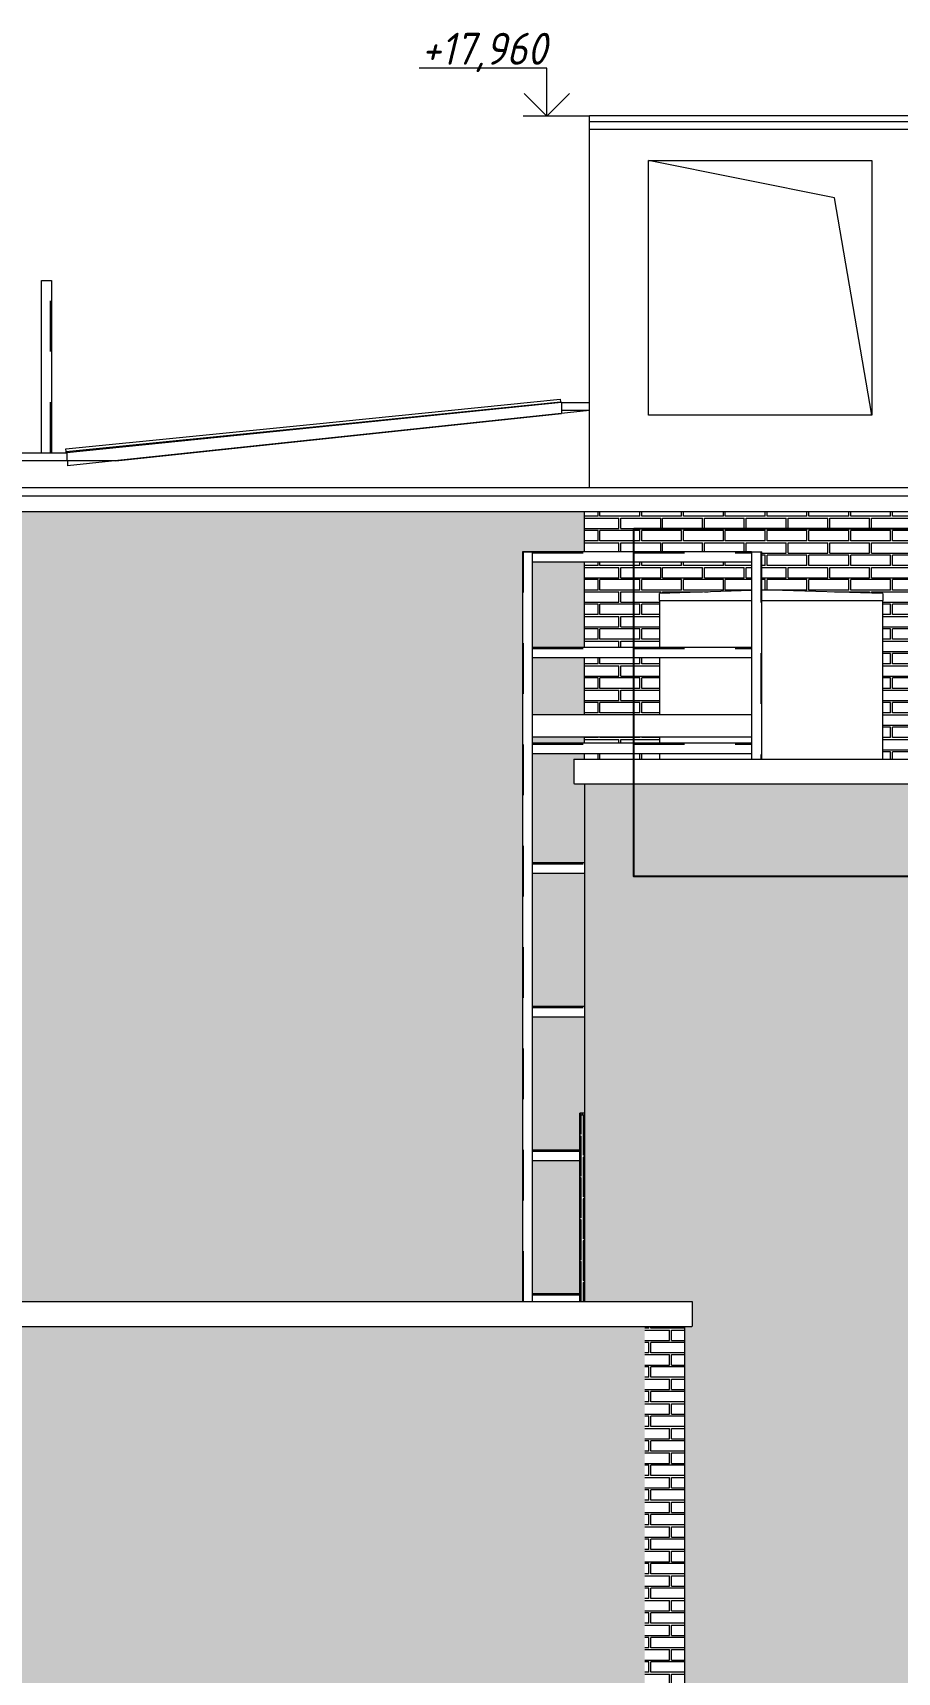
# Model space of a CAD drawing. Header units: millimetres. Extents: x -2128 to 116635, y -18248 to 18481.
# Drawn here: x 48366 to 53786, y 8211 to 18481 of the extents above; entities that cross this region are included whole.
import ezdxf

# ---------------------------------------------------------------- set-up
doc = ezdxf.new("R2010")
doc.units = ezdxf.units.MM
doc.linetypes.add('IMPORT-Невидимая', pattern=[391.222223, 282.222223, -109])
doc.linetypes.add('Штрих', pattern=[635, 317.5, -317.5])
for name, color, linetype, lineweight in [('A-DETL-2', 7, 'IMPORT-Невидимая', 5), ('A-FLOR', 7, 'Continuous', 9), ('A-GENM', 7, 'Continuous', 9), ('A-GENM-HDLN', 7, 'Штрих', 5), ('A-GLAZ', 7, 'Continuous', 9), ('A-GLAZ-1', 7, 'Continuous', 5), ('A-GLAZ-CWMG', 7, 'Continuous', 9), ('A-ROOF', 7, 'Continuous', 9), ('A-WALL', 7, 'Continuous', 5), ('A-WALL-PATT', 7, 'Continuous', 5), ('G-ANNO-DIMS', 7, 'Continuous', 9), ('G-ANNO-DIMS-1', 7, 'Continuous', 20), ('I-WALL', 7, 'Continuous', 5)]:
    doc.layers.add(name, color=color, linetype=linetype, lineweight=lineweight)
doc.styles.add('ISOCPEUR_I_1', font='isocpeui.ttf', dxfattribs={"width": 0.9, "height": 200})
pattern_1 = [(180, (40175.75, 4271), (-2e-14, -154), [125, -137]), (90, (40175.75, 4206), (-262, 2e-14), [65, -89]), (180, (40175.75, 4206), (-2e-14, -154), [125, -137]), (90, (40187.75, 4206), (-262, 2e-14), [65, -89]), (180, (40312.75, 4206), (-2e-14, -154), [125, -137]), (180, (40312.75, 4271), (-2e-14, -154), [125, -137]), (90, (40056.75, 4283), (-262, 2e-14), [65, -89]), (90, (40306.75, 4283), (-262, 2e-14), [65, -89]), (0, (40056.75, 4283), (0, -154), [250, -12]), (0, (40056.75, 4348), (0, -154), [250, -12])]

# ---------------------------------------------------------------- blocks, each defined once
blk = doc.blocks.new('парапет - парапет-18575254-АР2_Фасад ___-А')
at = {"layer": 'A-GENM'}
for p, q in [((-15518, 13930), (398, 13930)), ((-15518, 13930), (-15518, 13783)), ((-15511, 13776), (391, 13776))]:
    blk.add_line(p, q, dxfattribs=at)
blk.add_open_spline([(-15518, 13783), (-15518, 13782), (-15518, 13781), (-15517, 13780), (-15517, 13779), (-15516, 13778), (-15516, 13778), (-15515, 13777), (-15514, 13777), (-15514, 13776), (-15513, 13776), (-15512, 13776), (-15511, 13776), (-15511, 13776), (-15510, 13776)], degree=3, knots=[0, 0, 0, 0, 0.1111111, 0.2222222, 0.2777778, 0.3333333, 0.3888889, 0.4444444, 0.5, 0.5555556, 0.6111111, 0.6666667, 0.7222222, 0.7777778, 0.7777778, 0.7777778, 0.7777778], dxfattribs=at)
blk = doc.blocks.new('парапет1 - парапет-18629556-АР2_Фасад ___-А')
at = {"layer": 'A-GENM'}
for p, q in [((-27400, 10384), (-27400, 10530)), ((-14773, 10530), (-27400, 10530)), ((-14773, 10384), (-14773, 10530)), ((-27393, 10377), (-14780, 10377))]:
    blk.add_line(p, q, dxfattribs=at)
for points in [[(-27392, 10377), (-27393, 10377), (-27393, 10377), (-27394, 10377), (-27395, 10377), (-27396, 10377), (-27396, 10378), (-27397, 10378), (-27398, 10379), (-27398, 10379), (-27399, 10380), (-27399, 10381), (-27400, 10382), (-27400, 10383), (-27400, 10384)], [(-14781, 10377), (-14780, 10377), (-14780, 10377), (-14779, 10377), (-14778, 10377), (-14777, 10377), (-14777, 10378), (-14776, 10378), (-14775, 10379), (-14775, 10379), (-14774, 10380), (-14774, 10381), (-14773, 10382), (-14773, 10383), (-14773, 10384)]]:
    blk.add_open_spline(points, degree=3, knots=[0.2222222, 0.2222222, 0.2222222, 0.2222222, 0.2777778, 0.3333333, 0.3888889, 0.4444444, 0.5, 0.5555556, 0.6111111, 0.6666667, 0.7222222, 0.7777778, 0.8888889, 1, 1, 1, 1], dxfattribs=at)
blk.add_open_spline([(-27392, 10377), (-27393, 10377), (-27393, 10377), (-27394, 10377), (-27394, 10377)], degree=3, dxfattribs=at)
blk = doc.blocks.new('ОМ_Уголок_ГОСТ 8509-93 - ОМ_Уголок_ГОСТ 8509-93-30774130-АР2_Фасад ___-А')
at = {"layer": 'A-GENM'}
for p, q in [((-15479.999985, 11480), (-15776.999985, 11480)), ((-15776.999985, 11417), (-15479.999985, 11417))]:
    blk.add_line(p, q, dxfattribs=at)
at = {"layer": 'A-GENM-HDLN'}
blk.add_line((-15776.999985, 11474), (-15479.999985, 11474), dxfattribs=at)
blk = doc.blocks.new('ОМ_Уголок_ГОСТ 8509-93 - ОМ_Уголок_ГОСТ 8509-93-V45-АР2_Фасад ___-А')
at = {"layer": 'A-GENM'}
for p, q in [((-15449.999985, 12380), (-15776.999985, 12380)), ((-15776.999985, 12317), (-15449.999985, 12317))]:
    blk.add_line(p, q, dxfattribs=at)
at = {"layer": 'A-GENM-HDLN'}
blk.add_line((-15776.999985, 12374), (-15449.999985, 12374), dxfattribs=at)
blk = doc.blocks.new('ОМ_Уголок_ГОСТ 8509-93 - ОМ_Уголок_ГОСТ 8509-93-30774131-АР2_Фасад ___-А')
at = {"layer": 'A-GENM'}
for p, q in [((-14402.999985, 14030), (-15776.999985, 14030)), ((-15776.999985, 13967), (-14402.999985, 13967))]:
    blk.add_line(p, q, dxfattribs=at)
at = {"layer": 'A-GENM-HDLN'}
blk.add_line((-15776.999985, 14024), (-14402.999985, 14024), dxfattribs=at)
blk = doc.blocks.new('ОМ_Уголок_ГОСТ 8509-93 - ОМ_Уголок_ГОСТ 8509-93-35625729-АР2_Фасад ___-А')
at = {"layer": 'A-GENM'}
for p, q in [((-15840, 15230), (-15777, 15230)), ((-15840, 15230), (-15840, 10530)), ((-15777, 10530), (-15777, 15230))]:
    blk.add_line(p, q, dxfattribs=at)
at = {"layer": 'A-GENM-HDLN'}
for p, q in [((-15834, 15230), (-15840, 15230)), ((-15777, 15230), (-15834, 15230)), ((-15834, 10530), (-15834, 15230))]:
    blk.add_line(p, q, dxfattribs=at)
blk = doc.blocks.new('ОМ_Уголок_ГОСТ 8509-93 - ОМ_Уголок_ГОСТ 8509-93-35624737-АР2_Фасад ___-А')
at = {"layer": 'A-GENM'}
for p, q in [((-14403, 15230), (-14340, 15230)), ((-14403, 15230), (-14403, 13930)), ((-14340, 13930), (-14340, 15230))]:
    blk.add_line(p, q, dxfattribs=at)
at = {"layer": 'A-GENM-HDLN'}
for p, q in [((-14403, 15230), (-14346, 15230)), ((-14346, 15230), (-14340, 15230)), ((-14346, 15230), (-14346, 13930))]:
    blk.add_line(p, q, dxfattribs=at)
blk = doc.blocks.new('ОМ_Лист_Прокат_ГОСТ 19903-2015 - ОМ_Лист_Прокат_ГОСТ 19903-2015-30774132-АР2_Фасад ___-А')
at = {"layer": 'A-GENM'}
for p, q in [((-15776.999985, 14210), (-14402.999985, 14210)), ((-15776.999985, 14070), (-14402.999985, 14070))]:
    blk.add_line(p, q, dxfattribs=at)
blk = doc.blocks.new('Прямоугольный импост - Рядовой 50х195-26181074-АР2_Фасад ___-А')
at = {"layer": 'A-GLAZ-CWMG'}
for p, q in [((-17153, 16030), (-15603, 16185)), ((-17151, 16013), (-15601, 16168)), ((-15603, 16185), (-15601, 16168)), ((-15601, 16168), (-15601, 16164)), ((-15595, 16107), (-15594, 16096))]:
    blk.add_line(p, q, dxfattribs=at)
blk = doc.blocks.new('Прямоугольный импост - Рядовой 50х195-26181076-АР2_Фасад ___-А')
at = {"layer": 'A-GLAZ-CWMG'}
for p, q in [((-18703, 15875), (-17153, 16030)), ((-18701, 15858), (-17151, 16013)), ((-18701, 15858), (-18703, 15875)), ((-18700, 15850), (-18701, 15858))]:
    blk.add_line(p, q, dxfattribs=at)
blk = doc.blocks.new('ОМ_Уголок_ГОСТ 8509-93 - ОМ_Уголок_ГОСТ 8509-93-V64-АР2_Фасад ___-А')
at = {"layer": 'A-GENM'}
blk.add_line((-15479.999985, 10580), (-15776.999985, 10580), dxfattribs=at)
at = {"layer": 'A-GENM-HDLN'}
blk.add_line((-15776.999985, 10574), (-15479.999985, 10574), dxfattribs=at)
blk = doc.blocks.new('ОМ_Уголок_ГОСТ 8509-93 - ОМ_Уголок_ГОСТ 8509-93-V65-АР2_Фасад ___-А')
at = {"layer": 'A-GENM'}
for p, q in [((-18855, 16930), (-18792, 16930)), ((-18855, 15850), (-18855, 16930)), ((-18792, 16930), (-18792, 15850))]:
    blk.add_line(p, q, dxfattribs=at)
at = {"layer": 'A-GENM-HDLN'}
blk.add_line((-18798, 15850), (-18798, 16930), dxfattribs=at)
blk = doc.blocks.new('Фартук_СКБ_Полоса - Ф1_860 мм_Стена 650 мм-34563020-АР2_Фасад ___-А')
at = {"layer": 'A-GENM'}
blk.add_line((-10524, 15630), (-27410, 15630), dxfattribs=at)
blk = doc.blocks.new('AR_Отверстие прямоугольное _в стене__БезПР - AR_Отверстие прямоугольное _в стене__БезПР-35795088-АР2_Фасад ___-А')
at = {"layer": 'A-GLAZ-1'}
for p, q in [((-13883, 17447), (-15050, 17680)), ((-13650, 16085), (-13883, 17447))]:
    blk.add_line(p, q, dxfattribs=at)
blk = doc.blocks.new('Высотные отметки - Стрелка_Верх-17668718-АР2_Фасад ___-А')
at = {"layer": 'G-ANNO-DIMS'}
for p, q in [((1318, 5300), (2118, 5300)), ((1318, 5000), (1318, 5300)), ((1166, 5000), (1466, 5000))]:
    blk.add_line(p, q, dxfattribs=at)
at = {"layer": 'G-ANNO-DIMS-1'}
for q in [(1176, 5141), (1459, 5141)]:
    blk.add_line((1318, 5000), q, dxfattribs=at)

msp = doc.modelspace()

# ---------------------------------------------------------------- hatches: boundary and pattern name
at = {"layer": 'A-WALL-PATT'}
h = msp.add_hatch(dxfattribs=at)
h.set_pattern_fill('FP_45', color=256, style=0, pattern_type=2)
h.set_pattern_definition([(180, (51909.5, 4274.75), (-2e-14, -154), [125, -137]), (90, (51909.5, 4209.75), (-262, 2e-14), [65, -89]), (180, (51909.5, 4209.75), (-2e-14, -154), [125, -137]), (90, (51921.5, 4209.75), (-262, 2e-14), [65, -89]), (180, (52046.5, 4209.75), (-2e-14, -154), [125, -137]), (180, (52046.5, 4274.75), (-2e-14, -154), [125, -137]), (90, (51790.5, 4286.75), (-262, 2e-14), [65, -89]), (90, (52040.5, 4286.75), (-262, 2e-14), [65, -89]), (0, (51790.5, 4286.75), (0, -154), [250, -12]), (0, (51790.5, 4351.75), (0, -154), [250, -12])])
h.paths.add_polyline_path([(48920.5, 10529.7), (51435.8, 10529.7), (51435.8, 15230), (51825.8, 15230), (51825.8, 15480), (40025.8, 15480), (40025.8, 15530), (39925.8, 15530), (39925.8, 10529.7), (44685.8, 10529.7), (44686.8, 10717.6), (44689.8, 10720.6), (44692, 10721.5), (44693.8, 10721.7), (44721.8, 10720.6), (44724.7, 10717.6), (44725.6, 10715.5), (44725.8, 10713.7), (44725.8, 10529.7), (45545.8, 10529.7), (45546.8, 10717.6), (45549.8, 10720.6), (45552, 10721.5), (45553.8, 10721.7), (45581.8, 10720.6), (45584.7, 10717.6), (45585.6, 10715.5), (45585.8, 10713.7), (45585.8, 10529.7), (48618.3, 10529.7)], flags=0)
h.paths.add_polyline_path([(51795.8, 10580), (51795.8, 11417), (51498.8, 11417), (51498.8, 10580), (51722.7, 10580)], flags=0)
h.paths.add_polyline_path([(51795.8, 11480), (51795.8, 11712), (51825.8, 11712), (51825.8, 12317), (51498.8, 12317), (51498.8, 11480)], flags=0)
h.paths.add_polyline_path([(51825.8, 12380), (51825.8, 13217), (51498.8, 13217), (51498.8, 12380)], flags=0)
h.paths.add_polyline_path([(51825.8, 13280), (51825.8, 13776), (51762.2, 13776.4), (51759.4, 13778.4), (51757.9, 13781.4), (51757.7, 13783), (51757.7, 13930), (51825.8, 13930), (51825.8, 13967), (51498.8, 13967), (51498.8, 13280)], flags=0)
h.paths.add_polyline_path([(51757.7, 14030), (51825.8, 14030), (51825.8, 14070), (51498.8, 14070), (51498.8, 14030), (51670.9, 14030)], flags=0)
h.paths.add_polyline_path([(51757.7, 14210), (51825.8, 14210), (51825.8, 14567), (51498.8, 14567), (51498.8, 14210)], flags=0)
h.paths.add_polyline_path([(51498.8, 14630), (51825.8, 14630), (51825.8, 15167), (51498.8, 15167), (51498.8, 14975.3)], flags=0)
h = msp.add_hatch(dxfattribs=at)
h.set_pattern_fill('FP_43', color=256, style=0, pattern_type=2)
h.set_pattern_definition([(180, (56625.75, 12591), (-2e-14, -154), [125, -137]), (90, (56625.75, 12526), (-262, 2e-14), [65, -89]), (180, (56625.75, 12526), (-2e-14, -154), [125, -137]), (90, (56637.75, 12526), (-262, 2e-14), [65, -89]), (180, (56762.75, 12526), (-2e-14, -154), [125, -137]), (180, (56762.75, 12591), (-2e-14, -154), [125, -137]), (90, (56506.75, 12603), (-262, 2e-14), [65, -89]), (90, (56756.75, 12603), (-262, 2e-14), [65, -89]), (0, (56506.75, 12603), (0, -154), [250, -12]), (0, (56506.75, 12668), (0, -154), [250, -12])])
h.paths.add_polyline_path([(52193.5, 13930), (52295.8, 13930), (52295.8, 13967), (51825.8, 13967), (51825.8, 13930)], flags=17)
h.paths.add_polyline_path([(54635.8, 13930), (54635.8, 14990), (56375.8, 14990), (56375.8, 15480), (51825.8, 15480), (51825.8, 15230), (52935.8, 15230), (52935.8, 14988.2), (52995.8, 14990), (53695.8, 14969), (53695.8, 13930)])
h.paths.add_polyline_path([(51825.8, 14030), (52295.8, 14030), (52295.8, 14070), (51825.8, 14070)], flags=17)
h.paths.add_polyline_path([(52127.1, 14210), (52295.8, 14210), (52295.8, 14567), (51825.8, 14567), (51825.8, 14210)])
h.paths.add_polyline_path([(52027.4, 14630), (52295.8, 14630), (52295.8, 14969), (52872.8, 14986.3), (52872.8, 15167), (51825.8, 15167), (51825.8, 14630)], flags=17)
h = msp.add_hatch(dxfattribs=at)
h.set_pattern_fill('FP_38', color=256, style=0, pattern_type=2)
h.set_pattern_definition([(180, (67625.75, 8471), (-2e-14, -154), [125, -137]), (90, (67625.75, 8406), (-262, 2e-14), [65, -89]), (180, (67625.75, 8406), (-2e-14, -154), [125, -137]), (90, (67637.75, 8406), (-262, 2e-14), [65, -89]), (180, (67762.75, 8406), (-2e-14, -154), [125, -137]), (180, (67762.75, 8471), (-2e-14, -154), [125, -137]), (90, (67506.75, 8483), (-262, 2e-14), [65, -89]), (90, (67756.75, 8483), (-262, 2e-14), [65, -89]), (0, (67506.75, 8483), (0, -154), [250, -12]), (0, (67506.75, 8548), (0, -154), [250, -12])])
h.paths.add_polyline_path([(66752.7, 8400), (67375.8, 8400), (67375.8, 13776), (51825.8, 13776), (51825.8, 10529.7), (52502.8, 10529.7), (52502, 10380.8), (52499.8, 10378.2), (52496.7, 10377), (52452.8, 10377), (52452.8, 8400), (63558.8, 8400)], flags=0)
h.paths.add_polyline_path([(60298.9, 9163), (59955.8, 9164), (59955.8, 9200), (58675.8, 9200), (58675.8, 9163), (56375.8, 9164), (56375.8, 9170), (54975.8, 9170), (54975.8, 9200), (54075.8, 9200), (54075.8, 11700), (54975.8, 11700), (54975.8, 11711), (56375.8, 11711), (56375.8, 11700), (63558.8, 11700), (63558.8, 9200), (62055.8, 9200), (62055.8, 9163), (60638.8, 9163)], flags=0)
h.paths.add_polyline_path([(56375.8, 9247), (56375.8, 9324), (54975.8, 9324), (54975.8, 9247), (56349.4, 9247)], flags=0)
h.paths.add_polyline_path([(55034.4, 9401), (56375.8, 9401), (56375.8, 9478), (54975.8, 9478), (54975.8, 9401)], flags=0)
h.paths.add_polyline_path([(55543.9, 9555), (56375.8, 9555), (56375.8, 9632), (54975.8, 9632), (54975.8, 9555), (55289.1, 9555)], flags=0)
h.paths.add_polyline_path([(55543.9, 9709), (56375.8, 9709), (56375.8, 9786), (54975.8, 9786), (54975.8, 9709)], flags=0)
h.paths.add_polyline_path([(55543.9, 9863), (56375.8, 9863), (56375.8, 9940), (54975.8, 9940), (54975.8, 9863)], flags=0)
h.paths.add_polyline_path([(55543.9, 10017), (56375.8, 10017), (56375.8, 10094), (54975.8, 10094), (54975.8, 10017)], flags=0)
h.paths.add_polyline_path([(55832, 10171), (56375.8, 10171), (56375.8, 10248), (54975.8, 10248), (54975.8, 10171), (55543.9, 10171)], flags=0)
h.paths.add_polyline_path([(56375.8, 10325), (56375.8, 10402), (54975.8, 10402), (54975.8, 10325), (55745.8, 10325)], flags=0)
h.paths.add_polyline_path([(55543.9, 10479), (56375.8, 10479), (56375.8, 10556), (54975.8, 10556), (54975.8, 10479)], flags=0)
h.paths.add_polyline_path([(55573.3, 10633), (56375.8, 10633), (56375.8, 10710), (54975.8, 10710), (54975.8, 10633), (55543.9, 10633)], flags=0)
h.paths.add_polyline_path([(55487, 10787), (56375.8, 10787), (56375.8, 10864), (54975.8, 10864), (54975.8, 10787)], flags=0)
h.paths.add_polyline_path([(56375.8, 10941), (56375.8, 11018), (54975.8, 11018), (54975.8, 10941), (55543.9, 10941)], flags=0)
h.paths.add_polyline_path([(55543.9, 11095), (56375.8, 11095), (56375.8, 11172), (54975.8, 11172), (54975.8, 11095), (55314.6, 11095)], flags=0)
h.paths.add_polyline_path([(55543.9, 11249), (56375.8, 11249), (56375.8, 11326), (54975.8, 11326), (54975.8, 11249), (55228.3, 11249)], flags=0)
h.paths.add_polyline_path([(55543.9, 11403), (56375.8, 11403), (56375.8, 11480), (54975.8, 11480), (54975.8, 11403), (55142.1, 11403)], flags=0)
h.paths.add_polyline_path([(56375.8, 11557), (56375.8, 11634), (54975.8, 11634), (54975.8, 11557), (55543.9, 11557)], flags=0)
h = msp.add_hatch(dxfattribs=at)
h.set_pattern_fill('FP_55', color=256, style=0, pattern_type=2)
h.set_pattern_definition([(180, (50755.04, 8478.54), (-2e-14, -154), [125, -137]), (90, (50755.04, 8413.54), (-262, 2e-14), [65, -89]), (180, (50755.04, 8413.54), (-2e-14, -154), [125, -137]), (90, (50767.04, 8413.54), (-262, 2e-14), [65, -89]), (180, (50892.04, 8413.54), (-2e-14, -154), [125, -137]), (180, (50892.04, 8478.54), (-2e-14, -154), [125, -137]), (90, (50636.04, 8490.54), (-262, 2e-14), [65, -89]), (90, (50886.04, 8490.54), (-262, 2e-14), [65, -89]), (0, (50636.04, 8490.54), (0, -154), [250, -12]), (0, (50636.04, 8555.54), (0, -154), [250, -12])])
h.paths.add_polyline_path([(51825.8, 11700), (51825.8, 11712), (51795.8, 11712), (51795.8, 11700)], flags=0)
h = msp.add_hatch(dxfattribs=at)
h.set_pattern_fill('FP_56', color=256, style=0, pattern_type=2)
h.set_pattern_definition([(270, (53664.63, 11175.68), (154, 9e-15), [125, -137]), (180, (53729.63, 11175.68), (-3e-14, -262), [65, -89]), (270, (53729.63, 11175.68), (154, 9e-15), [125, -137]), (180, (53729.63, 11187.68), (-3e-14, -262), [65, -89]), (270, (53729.63, 11312.68), (154, 9e-15), [125, -137]), (270, (53664.63, 11312.68), (154, 9e-15), [125, -137]), (180, (53652.63, 11056.68), (-3e-14, -262), [65, -89]), (180, (53652.63, 11306.68), (-3e-14, -262), [65, -89]), (90, (53652.63, 11056.68), (154, -9e-15), [250, -12]), (90, (53587.63, 11056.68), (154, -9e-15), [250, -12])])
h.paths.add_polyline_path([(51795.8, 10529.7), (51825.8, 10529.7), (51825.8, 11700), (51795.8, 11700), (51795.8, 10682.8)], flags=0)
h = msp.add_hatch(dxfattribs=at)
h.set_pattern_fill('FP_42', color=256, style=0, pattern_type=2)
h.set_pattern_definition(pattern_1)
h.paths.add_polyline_path([(40175.8, 7500), (52202.8, 7500), (52202.8, 10377), (40175.8, 10377), (40175.8, 7511)], flags=0)
h = msp.add_hatch(dxfattribs=at)
h.set_pattern_fill('FP_42', color=256, style=0, pattern_type=2)
h.set_pattern_definition(pattern_1)
h.paths.add_polyline_path([(52452.8, 7500), (52452.8, 10377), (52202.8, 10377), (52202.8, 7500)], flags=0)
h = msp.add_hatch(dxfattribs=at)
h.set_pattern_fill('FP_37', color=256, style=0, pattern_type=2)
h.set_pattern_definition([(180, (67625.75, 4271), (-2e-14, -154), [125, -137]), (90, (67625.75, 4206), (-262, 2e-14), [65, -89]), (180, (67625.75, 4206), (-2e-14, -154), [125, -137]), (90, (67637.75, 4206), (-262, 2e-14), [65, -89]), (180, (67762.75, 4206), (-2e-14, -154), [125, -137]), (180, (67762.75, 4271), (-2e-14, -154), [125, -137]), (90, (67506.75, 4283), (-262, 2e-14), [65, -89]), (90, (67756.75, 4283), (-262, 2e-14), [65, -89]), (0, (67506.75, 4283), (0, -154), [250, -12]), (0, (67506.75, 4348), (0, -154), [250, -12])])
h.paths.add_polyline_path([(51825.8, 4200), (52176, 4200), (52176, 4248), (52190.3, 4248.7), (52189, 4253.5), (52189.8, 4261.3), (52193.6, 4266.7), (52200.5, 4270.2), (52206.2, 4270.2), (52211.7, 4268.8), (52215.3, 4265.6), (52219.1, 4257.1), (52222.6, 4248), (52260.1, 4248), (52260.6, 4260.6), (52262.1, 4263.9), (52267.5, 4268.8), (52271.2, 4270.2), (52278.9, 4270.2), (52285.7, 4266.7), (52289.5, 4260.6), (52290, 4251), (52290.1, 4248), (52328.7, 4248), (52334, 4264.6), (52338.4, 4268.8), (52345.7, 4270.6), (52353.3, 4268.8), (52359.6, 4262.3), (52361.4, 4257.1), (52361.4, 4248), (52374, 4248), (52374, 4200), (52674.5, 4200), (52674.5, 4240), (52675.8, 4249.2), (52681.1, 4260), (52685.1, 4265), (52692, 4270.3), (52700.4, 4273.8), (52709.5, 4275), (53939.5, 4275), (53948.6, 4273.8), (53957, 4270.3), (53964.3, 4264.7), (53969.8, 4257.5), (53973.3, 4249.1), (53974.5, 4240), (53974.5, 4200), (54074.5, 4200), (54074.5, 4240), (54075.7, 4249.1), (54079.2, 4257.5), (54084.8, 4264.7), (54092, 4270.3), (54100.4, 4273.8), (54109.5, 4275), (54339.5, 4275), (54348.6, 4273.8), (54359.5, 4268.4), (54364.5, 4264.4), (54369.8, 4257.5), (54373.3, 4249.1), (54374.5, 4240), (54374.5, 4200), (67375.8, 4200), (67375.8, 8400), (52452.8, 8400), (52452.8, 7500), (51825.8, 7500), (51825.8, 4691.5)], flags=0)
h.paths.add_polyline_path([(52286, 4248), (52286.1, 4248), (52287.3, 4250.1)], flags=0)
h.paths.add_polyline_path([(52264, 4248), (52264.1, 4248), (52262.7, 4249.6)], flags=0)
h.paths.add_polyline_path([(52213.5, 4248), (52214.7, 4248.7), (52213.6, 4248.1)], flags=0)
h.paths.add_polyline_path([(58675.8, 4963), (56575.8, 4964), (56575.8, 7500), (58675.8, 7500), (58675.8, 7511), (59955.8, 7511), (59955.8, 7500), (63558.8, 7500), (63558.8, 5000), (62055.8, 5000), (62055.8, 4963), (59955.8, 4964), (59955.8, 4970), (58675.8, 4970), (58675.8, 4964)], flags=0)
h.paths.add_polyline_path([(54524.9, 5000), (54075.8, 5000), (54075.8, 7500), (55675.8, 7500), (55675.8, 5000)], flags=0)
h.paths.add_polyline_path([(58699.8, 5047), (59955.8, 5047), (59955.8, 5124), (58675.8, 5124), (58675.8, 5047)], flags=0)
h.paths.add_polyline_path([(58778.7, 5201), (59955.8, 5201), (59955.8, 5278), (58675.8, 5278), (58675.8, 5201)], flags=0)
h.paths.add_polyline_path([(59695, 5355), (59955.8, 5355), (59955.8, 5432), (58675.8, 5432), (58675.8, 5355), (58857.5, 5355)], flags=0)
h.paths.add_polyline_path([(59955.8, 5509), (59955.8, 5586), (58675.8, 5586), (58675.8, 5509), (58936.4, 5509)], flags=0)
h.paths.add_polyline_path([(58675.8, 5663), (59955.8, 5663), (59955.8, 5740), (58675.8, 5740)], flags=0)
h.paths.add_polyline_path([(59955.8, 5817), (59955.8, 5894), (58675.8, 5894), (58675.8, 5817), (59094.1, 5817)], flags=0)
h.paths.add_polyline_path([(58675.8, 5971), (59955.8, 5971), (59955.8, 6048), (58675.8, 6048)], flags=0)
h.paths.add_polyline_path([(59955.8, 6125), (59955.8, 6202), (58675.8, 6202), (58675.8, 6125), (59251.8, 6125)], flags=0)
h.paths.add_polyline_path([(58675.8, 6279), (59955.8, 6279), (59955.8, 6356), (58675.8, 6356)], flags=0)
h.paths.add_polyline_path([(58675.8, 6433), (59955.8, 6433), (59955.8, 6510), (58675.8, 6510)], flags=0)
h.paths.add_polyline_path([(58675.8, 6587), (59955.8, 6587), (59955.8, 6664), (58675.8, 6664)], flags=0)
h.paths.add_polyline_path([(58675.8, 6741), (59955.8, 6741), (59955.8, 6818), (58675.8, 6818)], flags=0)
h.paths.add_polyline_path([(59955.8, 6895), (59955.8, 6972), (58675.8, 6972), (58675.8, 6895), (59646, 6895)], flags=0)
h.paths.add_polyline_path([(59955.8, 7049), (59955.8, 7126), (58675.8, 7126), (58675.8, 7049), (59724.8, 7049)], flags=0)
h.paths.add_polyline_path([(58675.8, 7203), (59955.8, 7203), (59955.8, 7280), (58675.8, 7280)], flags=0)
h.paths.add_polyline_path([(58675.8, 7357), (59955.8, 7357), (59955.8, 7434), (58675.8, 7434)], flags=0)

# ---------------------------------------------------------------- linework, layer by layer
at = {"color": 1}
msp.add_lwpolyline([(52134, 15375), (54149, 15375), (54149, 13196), (52134, 13196)], close=True, dxfattribs=at)
at = {"layer": 'A-DETL-2'}
msp.add_line((51855.8, 17959.6), (51675.8, 17959.6), dxfattribs=at)
at = {"layer": 'A-FLOR'}
for p, q in [((51680.8, 16165), (48578.8, 15850)), ((51680.8, 16165), (51855.8, 16165)), ((51680.8, 16165), (51680.8, 16095.8)), ((48885.6, 15800), (51680.8, 16095.8)), ((51855.8, 16115), (51680.8, 16115)), ((48285.8, 15850), (48578.8, 15850)), ((48578.8, 15850), (48578.8, 15800)), ((48885.6, 15800), (48285.8, 15800)), ((40025.8, 15580), (56525.8, 15580)), ((56525.8, 15480), (40025.8, 15480))]:
    msp.add_line(p, q, dxfattribs=at)
at = {"layer": 'A-ROOF'}
for p, q in [((51855.8, 17876.8), (51855.8, 17960.6)), ((55725.8, 17960.6), (51855.8, 17960.6)), ((55725.8, 17924), (51855.8, 17924)), ((51855.8, 17876.8), (55605.8, 17876.8)), ((52872.8, 14986.3), (52295.8, 14969)), ((52295.8, 14924.4), (52295.8, 14969)), ((52295.8, 14924.4), (52872.8, 14924.4)), ((52995.8, 14990), (52935.8, 14988.2)), ((52935.8, 14924.4), (53695.8, 14924.4)), ((53695.8, 14969), (52995.8, 14990)), ((53695.8, 14969), (53695.8, 14924.4))]:
    msp.add_line(p, q, dxfattribs=at)
at = {"layer": 'A-WALL'}
for p, q in [((51855.8, 15629.9), (51855.8, 17876.8)), ((51855.8, 17876.8), (51855.8, 17876.8)), ((52225.8, 16085), (52225.8, 17680)), ((52225.8, 17680), (53625.8, 17680)), ((53625.8, 17680), (53625.8, 16085)), ((53625.8, 16085), (52225.8, 16085)), ((51825.8, 15230), (51825.8, 15480)), ((51825.8, 14630), (51825.8, 15167)), ((52295.8, 14924.4), (52295.8, 14630)), ((53695.8, 14924.4), (53695.8, 14924.4)), ((53695.8, 13930), (53695.8, 14924.4)), ((51825.8, 14210), (51825.8, 14567)), ((52295.8, 14567), (52295.8, 14210)), ((51825.8, 14030), (51825.8, 14070)), ((52295.8, 14070), (52295.8, 14030)), ((51825.8, 13930), (51825.8, 13967)), ((52295.8, 13967), (52295.8, 13930)), ((51825.8, 13776), (51825.8, 10529.7)), ((52452.8, 10377), (52452.8, 7500))]:
    msp.add_line(p, q, dxfattribs=at)
at = {"layer": 'G-ANNO-DIMS'}
msp.add_line((51746.9, 17959.6), (51588.6, 17959.6), dxfattribs=at)
at = {"layer": 'I-WALL'}
for p, q in [((51855.8, 16114.3), (48583.8, 15768.1)), ((48583.8, 15800), (48583.8, 15768.1)), ((51795.8, 11700), (51795.8, 11712)), ((51825.8, 11712), (51795.8, 11712)), ((51795.8, 10529.7), (51795.8, 11700)), ((51825.8, 11700), (51795.8, 11700))]:
    msp.add_line(p, q, dxfattribs=at)

# ---------------------------------------------------------------- block references
at = {"layer": 'A-GENM'}
for name, p in [('ОМ_Уголок_ГОСТ 8509-93 - ОМ_Уголок_ГОСТ 8509-93-V65-АР2_Фасад ___-А', (67275.8, 0)), ('Фартук_СКБ_Полоса - Ф1_860 мм_Стена 650 мм-34563020-АР2_Фасад ___-А', (67275.8, 0)), ('ОМ_Уголок_ГОСТ 8509-93 - ОМ_Уголок_ГОСТ 8509-93-35625729-АР2_Фасад ___-А', (67275.8, 0)), ('ОМ_Уголок_ГОСТ 8509-93 - ОМ_Уголок_ГОСТ 8509-93-30774131-АР2_Фасад ___-А', (67275.8, 1200)), ('ОМ_Уголок_ГОСТ 8509-93 - ОМ_Уголок_ГОСТ 8509-93-35624737-АР2_Фасад ___-А', (67275.8, 0)), ('ОМ_Уголок_ГОСТ 8509-93 - ОМ_Уголок_ГОСТ 8509-93-30774131-АР2_Фасад ___-А', (67275.8, 600)), ('ОМ_Лист_Прокат_ГОСТ 19903-2015 - ОМ_Лист_Прокат_ГОСТ 19903-2015-30774132-АР2_Фасад ___-А', (67275.8, 0)), ('ОМ_Уголок_ГОСТ 8509-93 - ОМ_Уголок_ГОСТ 8509-93-30774131-АР2_Фасад ___-А', (67275.8, 0)), ('парапет - парапет-18575254-АР2_Фасад ___-А', (67275.8, 0)), ('ОМ_Уголок_ГОСТ 8509-93 - ОМ_Уголок_ГОСТ 8509-93-V45-АР2_Фасад ___-А', (67275.8, 900)), ('ОМ_Уголок_ГОСТ 8509-93 - ОМ_Уголок_ГОСТ 8509-93-V45-АР2_Фасад ___-А', (67275.8, 0)), ('ОМ_Уголок_ГОСТ 8509-93 - ОМ_Уголок_ГОСТ 8509-93-30774130-АР2_Фасад ___-А', (67275.8, 0)), ('ОМ_Уголок_ГОСТ 8509-93 - ОМ_Уголок_ГОСТ 8509-93-V64-АР2_Фасад ___-А', (67275.8, 0)), ('парапет1 - парапет-18629556-АР2_Фасад ___-А', (67275.8, 0))]:
    msp.add_blockref(name, p, dxfattribs=at)
at = {"layer": 'A-GLAZ'}
msp.add_blockref('AR_Отверстие прямоугольное _в стене__БезПР - AR_Отверстие прямоугольное _в стене__БезПР-35795088-АР2_Фасад ___-А', (67275.8, 0), dxfattribs=at)
at = {"layer": 'A-GLAZ-CWMG'}
for name in ['Прямоугольный импост - Рядовой 50х195-26181074-АР2_Фасад ___-А', 'Прямоугольный импост - Рядовой 50х195-26181076-АР2_Фасад ___-А']:
    msp.add_blockref(name, (67275.8, 0), dxfattribs=at)
at = {"layer": 'G-ANNO-DIMS', "extrusion": (0, 0, -1)}
msp.add_blockref('Высотные отметки - Стрелка_Верх-17668718-АР2_Фасад ___-А', (-52906.4, 12959.6), dxfattribs=at)

# ---------------------------------------------------------------- texts
at = {"layer": 'G-ANNO-DIMS', "insert": (50802.2, 18480.9), "char_height": 200, "width": 951.33, "attachment_point": 1, "line_spacing_factor": 1.149209, "style": 'ISOCPEUR_I_1'}
msp.add_mtext('+17,960', dxfattribs=at)

doc.saveas('drawing.dxf')
